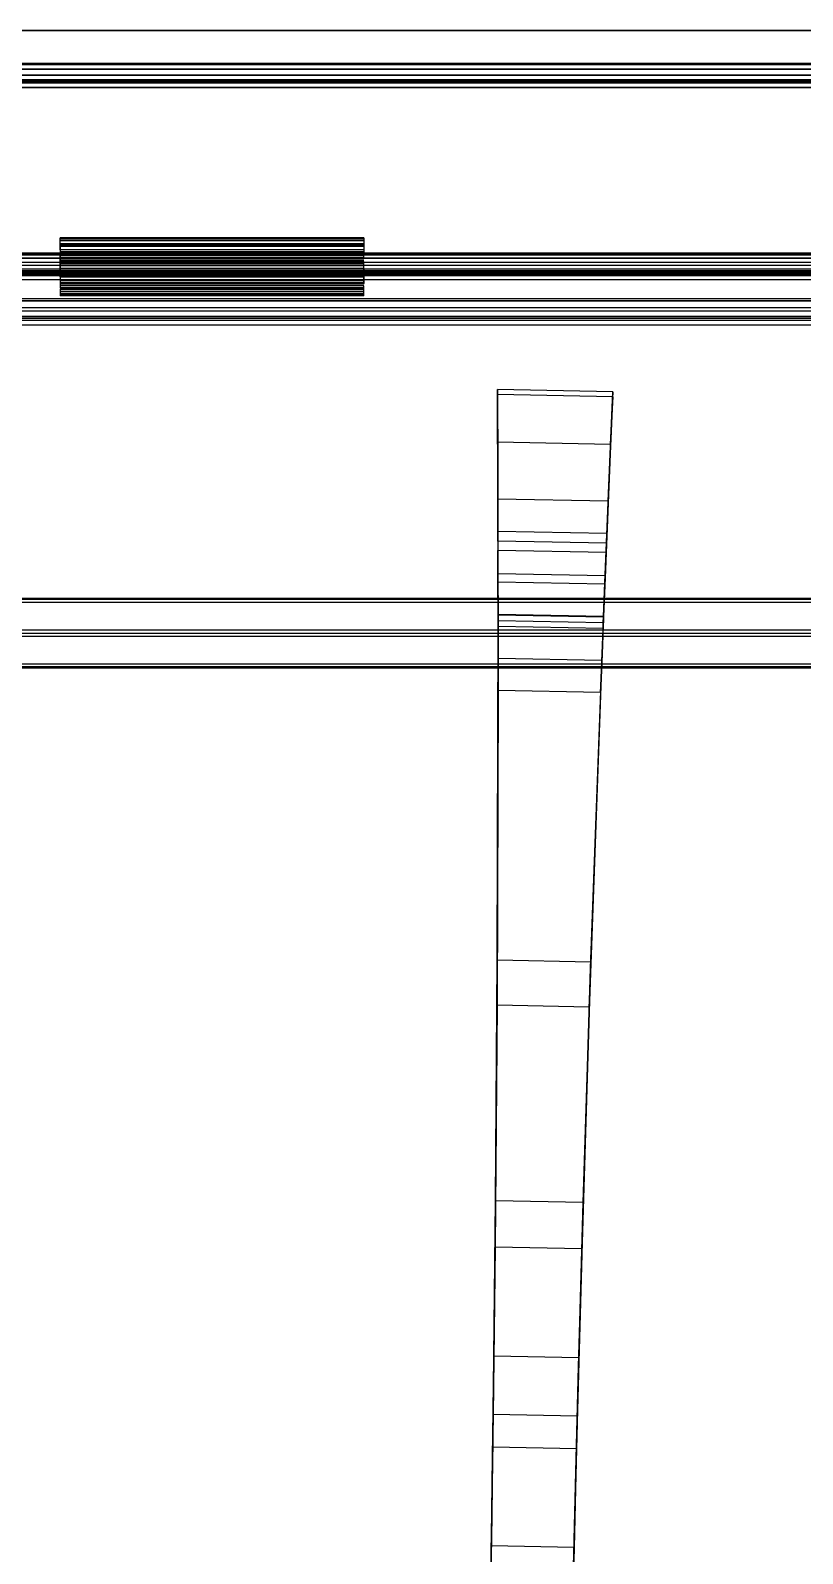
# Model space of a CAD drawing. Extents: x 11992 to 29481, y -6727 to 6811.
# Drawn here: x 15313.4 to 15440.5, y 970 to 1220.6 of the extents above; entities that cross this region are included whole.
import ezdxf

# ---------------------------------------------------------------- set-up
doc = ezdxf.new("R2010")
doc.units = 0
doc.header["$MEASUREMENT"] = 0
doc.layers.get('0').update_dxf_attribs({"color": 8, "linetype": 'CONTINUOUS'})

msp = doc.modelspace()

# ---------------------------------------------------------------- linework, layer by layer
for p, q in [((17199.6, 1220.6, -40.43), (14399.59, 1220.6, -40.43)), ((14399.59, 1220.6, 379.57), (17199.6, 1220.6, 379.57)), ((14424.68, 1215.23, -2439.68), (15685.58, 1215.23, -2439.68)), ((14424.68, 1215.23, -2405.56), (15685.58, 1215.23, -2405.56)), ((14424.68, 1215.23, -2403.32), (15685.58, 1215.23, -2403.32)), ((14424.68, 1215.23, -2369.43), (15685.58, 1215.23, -2369.43)), ((14424.68, 1214.98, -2440.43), (15685.58, 1214.98, -2440.43)), ((14424.68, 1214.98, -2404.81), (15685.58, 1214.98, -2404.81)), ((14424.68, 1214.98, -2404.07), (15685.58, 1214.98, -2404.07)), ((14424.68, 1214.98, -2368.68), (15685.58, 1214.98, -2368.68)), ((14424.68, 1214.23, -2368.43), (15685.58, 1214.23, -2368.43)), ((14424.68, 1214.23, -2404.32), (15685.58, 1214.23, -2404.32)), ((14424.68, 1214.23, -2404.56), (15685.58, 1214.23, -2404.56)), ((14424.68, 1214.23, -2440.68), (15685.58, 1214.23, -2440.68)), ((14424.69, 1215.23, -75.17), (15685.58, 1215.23, -75.17)), ((14424.69, 1215.23, -1412.1), (15685.58, 1215.23, -1412.1)), ((14424.69, 1215.23, -52.17), (15685.58, 1215.23, -52.17)), ((14424.69, 1215.23, -1389.1), (15685.58, 1215.23, -1389.1)), ((14424.69, 1214.98, -75.92), (15685.58, 1214.98, -75.92)), ((14424.69, 1214.98, -1412.85), (15685.58, 1214.98, -1412.85)), ((14424.69, 1214.98, -51.42), (15685.58, 1214.98, -51.42)), ((14424.69, 1214.98, -1388.35), (15685.58, 1214.98, -1388.35)), ((14424.69, 1214.23, -51.17), (15685.58, 1214.23, -51.17)), ((14424.69, 1214.23, -1388.1), (15685.58, 1214.23, -1388.1)), ((15685.58, 1214.23, -76.17), (14424.69, 1214.23, -76.17)), ((15685.58, 1214.23, -1413.1), (14424.69, 1214.23, -1413.1)), ((14424.69, 1213.23, -51.17), (15685.58, 1213.23, -51.17)), ((14424.69, 1213.23, -1388.1), (15685.58, 1213.23, -1388.1)), ((15685.58, 1213.23, -76.17), (14424.69, 1213.23, -76.17)), ((15685.58, 1213.23, -1413.1), (14424.69, 1213.23, -1413.1)), ((14425.68, 1213.23, -2440.68), (15684.58, 1213.23, -2440.68)), ((14425.68, 1213.23, -2368.43), (15684.58, 1213.23, -2368.43)), ((14425.68, 1213.23, -2404.56), (15684.58, 1213.23, -2404.56)), ((14425.68, 1213.23, -2404.32), (15684.58, 1213.23, -2404.32)), ((15685.58, 1212.48, -75.92), (14424.69, 1212.48, -75.92)), ((14424.69, 1212.48, -51.42), (15685.58, 1212.48, -51.42)), ((15685.58, 1212.48, -1412.85), (14424.69, 1212.48, -1412.85)), ((14424.69, 1212.48, -1388.35), (15685.58, 1212.48, -1388.35)), ((15685.58, 1212.23, -1389.6), (14424.69, 1212.23, -1389.6)), ((15685.58, 1212.23, -1411.6), (14424.69, 1212.23, -1411.6)), ((15685.58, 1212.23, -52.67), (14424.69, 1212.23, -52.67)), ((15685.58, 1212.23, -75.17), (14424.69, 1212.23, -75.17)), ((15685.58, 1212.23, -1412.1), (14424.69, 1212.23, -1412.1)), ((15685.58, 1212.23, -74.67), (14424.69, 1212.23, -74.67)), ((15685.58, 1212.23, -52.17), (14424.69, 1212.23, -52.17)), ((15685.58, 1212.23, -1389.1), (14424.69, 1212.23, -1389.1)), ((14424.69, 1211.98, -1412.35), (15685.58, 1211.98, -1412.35)), ((15685.58, 1211.98, -1388.85), (14424.69, 1211.98, -1388.85)), ((14424.69, 1211.98, -75.42), (15685.58, 1211.98, -75.42)), ((15685.58, 1211.98, -51.92), (14424.69, 1211.98, -51.92)), ((15685.58, 1211.23, -1388.6), (14424.69, 1211.23, -1388.6)), ((14424.69, 1211.23, -75.67), (15685.58, 1211.23, -75.67)), ((15685.58, 1211.23, -51.67), (14424.69, 1211.23, -51.67)), ((14424.69, 1211.23, -1412.6), (15685.58, 1211.23, -1412.6)), ((14427.18, 1212.48, -2368.68), (15683.08, 1212.48, -2368.68)), ((14427.18, 1212.48, -2440.43), (15683.08, 1212.48, -2440.43)), ((14427.18, 1212.48, -2404.81), (15683.08, 1212.48, -2404.81)), ((14427.18, 1212.48, -2404.07), (15683.08, 1212.48, -2404.07)), ((14427.68, 1212.23, -2369.43), (15682.58, 1212.23, -2369.43)), ((14427.68, 1212.23, -2402.82), (15682.58, 1212.23, -2402.82)), ((14427.68, 1212.23, -2439.68), (15682.58, 1212.23, -2439.68)), ((14427.68, 1212.23, -2369.93), (15682.58, 1212.23, -2369.93)), ((14427.68, 1212.23, -2439.18), (15682.58, 1212.23, -2439.18)), ((14427.68, 1212.23, -2405.56), (15682.58, 1212.23, -2405.56)), ((14427.68, 1212.23, -2403.32), (15682.58, 1212.23, -2403.32)), ((14427.68, 1212.23, -2406.07), (15682.58, 1212.23, -2406.07)), ((14427.68, 1211.98, -2439.93), (15682.58, 1211.98, -2439.93)), ((14427.68, 1211.98, -2405.32), (15682.58, 1211.98, -2405.32)), ((14427.68, 1211.98, -2403.57), (15682.58, 1211.98, -2403.57)), ((14427.68, 1211.98, -2369.18), (15682.58, 1211.98, -2369.18)), ((14427.68, 1211.23, -2403.82), (15682.58, 1211.23, -2403.82)), ((14427.68, 1211.23, -2405.07), (15682.58, 1211.23, -2405.07)), ((14427.68, 1211.23, -2368.93), (15682.58, 1211.23, -2368.93)), ((14427.68, 1211.23, -2440.18), (15682.58, 1211.23, -2440.18)), ((15368.3, 1186.5, -2201.45), (15318.3, 1186.5, -2201.45)), ((15318.3, 1185.42, -2199.14), (15318.3, 1186.5, -2201.45)), ((15368.3, 1186.42, -2199.07), (15318.3, 1186.42, -2199.07)), ((15318.3, 1186.08, -2196.29), (15318.3, 1186.42, -2199.07)), ((15368.3, 1186.35, -2203.4), (15318.3, 1186.35, -2203.4)), ((15318.3, 1185.49, -2201.43), (15318.3, 1186.35, -2203.4)), ((15368.3, 1186.08, -2196.29), (15318.3, 1186.08, -2196.29)), ((15368.3, 1186, -2204.94), (15318.3, 1186, -2204.94)), ((15318.3, 1185.36, -2203.25), (15318.3, 1186, -2204.94)), ((15368.3, 1185.49, -2201.43), (15318.3, 1185.49, -2201.43)), ((15368.3, 1185.45, -2193.14), (15318.3, 1185.45, -2193.14)), ((15318.3, 1184.49, -2189.66), (15318.3, 1185.45, -2193.14)), ((15368.3, 1185.42, -2199.14), (15318.3, 1185.42, -2199.14)), ((15368.3, 1185.36, -2203.25), (15318.3, 1185.36, -2203.25)), ((15368.3, 1185.27, -2206.12), (15318.3, 1185.27, -2206.12)), ((15368.3, 1186.5, -2201.45), (15368.3, 1185.36, -2203.25)), ((15368.3, 1186.42, -2199.07), (15368.3, 1185.49, -2201.43)), ((15368.3, 1186.08, -2196.29), (15368.3, 1185.42, -2199.14)), ((15368.3, 1185.45, -2193.14), (15368.3, 1185.09, -2196.45)), ((15368.3, 1185.27, -2206.12), (15368.3, 1183.68, -2206.04)), ((15138.32, 1183.99, -2174.8), (15550.31, 1183.99, -2111.83)), ((15550.31, 1183.9, -2175.46), (15138.32, 1183.9, -2175.46)), ((15138.32, 1183.9, -2111.18), (15550.31, 1183.9, -2111.18)), ((15550.31, 1183.62, -2110.71), (15138.32, 1183.62, -2110.71)), ((15550.31, 1183.62, -2175.93), (15138.32, 1183.62, -2175.93)), ((15550.31, 1183.15, -2110.43), (15138.32, 1183.15, -2110.43)), ((15138.32, 1183.15, -2176.21), (15550.31, 1183.15, -2176.21)), ((15368.3, 1185.09, -2196.45), (15318.3, 1185.09, -2196.45)), ((15368.3, 1185.06, -2204.56), (15318.3, 1185.06, -2204.56)), ((15318.3, 1185.06, -2204.56), (15318.3, 1178.28, -2202.82)), ((15368.3, 1184.52, -2205.43), (15318.3, 1184.52, -2205.43)), ((15368.3, 1184.49, -2189.66), (15318.3, 1184.49, -2189.66)), ((15368.3, 1184.48, -2193.37), (15318.3, 1184.48, -2193.37)), ((15368.3, 1184.15, -2206.94), (15318.3, 1184.15, -2206.94)), ((15368.3, 1183.68, -2206.04), (15318.3, 1183.68, -2206.04)), ((15318.3, 1180.07, -2171.68), (15318.3, 1183.53, -2189.96)), ((15368.3, 1183.53, -2189.96), (15318.3, 1183.53, -2189.96)), ((15368.3, 1183.17, -2185.88), (15318.3, 1183.17, -2185.88)), ((15368.3, 1182.82, -2207.4), (15318.3, 1182.82, -2207.4)), ((15368.3, 1185.06, -2204.56), (15368.3, 1184.52, -2205.43)), ((15368.3, 1184.49, -2189.66), (15368.3, 1184.48, -2193.37)), ((15368.3, 1183.17, -2185.88), (15368.3, 1183.53, -2189.96)), ((15138.32, 1182.49, -2110.33), (15550.31, 1182.49, -2176.3)), ((15138.85, 1181.96, -2176.3), (15549.78, 1181.96, -2176.3)), ((15548.47, 1181.3, -2176.21), (15140.17, 1181.3, -2176.21)), ((15141.1, 1180.84, -2175.93), (15547.53, 1180.84, -2175.93)), ((15141.21, 1181, -2114.06), (15547.42, 1181, -2114.06)), ((15141.21, 1180.73, -2113.6), (15547.42, 1180.73, -2113.6)), ((15141.21, 1180.26, -2113.31), (15547.43, 1180.26, -2113.31)), ((15141.22, 1181.09, -2114.72), (15547.41, 1181.09, -2114.72)), ((15141.66, 1180.56, -2175.46), (15546.97, 1180.56, -2175.46)), ((15141.84, 1180.47, -2174.8), (15546.79, 1180.47, -2174.8)), ((15368.3, 1182.61, -2206.42), (15318.3, 1182.61, -2206.42)), ((15368.3, 1182.23, -2186.22), (15318.3, 1182.23, -2186.22)), ((15368.3, 1181.88, -2182.37), (15318.3, 1181.88, -2182.37)), ((15368.3, 1181.45, -2206.53), (15318.3, 1181.45, -2206.53)), ((15368.3, 1181.42, -2207.53), (15318.3, 1181.42, -2207.53)), ((15368.3, 1180.99, -2179.55), (15318.3, 1180.99, -2179.55)), ((15318.3, 1180.42, -2177.3), (15318.3, 1180.99, -2179.55)), ((15368.3, 1180.93, -2182.69), (15318.3, 1180.93, -2182.69)), ((15368.3, 1180.42, -2177.3), (15318.3, 1180.42, -2177.3)), ((15368.3, 1180.36, -2206.37), (15318.3, 1180.36, -2206.37)), ((15368.3, 1179.44, -2177.51), (15368.3, 1182.61, -2206.42)), ((15368.3, 1181.88, -2182.37), (15368.3, 1182.23, -2186.22)), ((15368.3, 1179.04, -2171.07), (15368.3, 1181.45, -2206.53)), ((15368.3, 1181.42, -2207.53), (15368.3, 1180.36, -2206.37)), ((15368.3, 1180.99, -2179.55), (15368.3, 1180.93, -2182.69)), ((15368.3, 1180.42, -2177.3), (15368.3, 1180.02, -2179.82)), ((15141.21, 1179.61, -2113.22), (15547.43, 1179.61, -2113.22)), ((15368.3, 1180.11, -2175.51), (15318.3, 1180.11, -2175.51)), ((15368.3, 1180.07, -2171.68), (15318.3, 1180.07, -2171.68)), ((15368.3, 1180.07, -2207.34), (15318.3, 1180.07, -2207.34)), ((15368.3, 1180.02, -2179.82), (15318.3, 1180.02, -2179.82)), ((15318.3, 1180.02, -2179.82), (15318.3, 1178.93, -2205.35)), ((15368.3, 1180, -2172.82), (15318.3, 1180, -2172.82)), ((15368.3, 1179.99, -2174.05), (15318.3, 1179.99, -2174.05)), ((15368.3, 1179.49, -2205.97), (15318.3, 1179.49, -2205.97)), ((15368.3, 1179.44, -2177.51), (15318.3, 1179.44, -2177.51)), ((15368.3, 1179.11, -2175.63), (15318.3, 1179.11, -2175.63)), ((15368.3, 1179.07, -2171.61), (15318.3, 1179.07, -2171.61)), ((15368.3, 1179.04, -2171.07), (15318.3, 1179.04, -2171.07)), ((15368.3, 1179, -2172.79), (15318.3, 1179, -2172.79)), ((15368.3, 1178.99, -2174.09), (15318.3, 1178.99, -2174.09)), ((15368.3, 1178.93, -2205.35), (15318.3, 1178.93, -2205.35)), ((15368.3, 1178.88, -2206.79), (15318.3, 1178.88, -2206.79)), ((15368.3, 1178.56, -2204.33), (15318.3, 1178.56, -2204.33)), ((15368.3, 1178.28, -2202.82), (15318.3, 1178.28, -2202.82)), ((15368.3, 1178.08, -2200.95), (15318.3, 1178.08, -2200.95)), ((15318.3, 1178.08, -2200.95), (15318.3, 1176.97, -2198.85)), ((15368.3, 1178.06, -2205.87), (15318.3, 1178.06, -2205.87)), ((15318.3, 1178.06, -2205.87), (15318.3, 1178.04, -2171.02)), ((15368.3, 1178.04, -2171.02), (15318.3, 1178.04, -2171.02)), ((15368.3, 1178.01, -2191.65), (15318.3, 1178.01, -2191.65)), ((15368.3, 1177.97, -2198.82), (15318.3, 1177.97, -2198.82)), ((15318.3, 1177.97, -2198.82), (15318.3, 1176.93, -2196.5)), ((15368.3, 1177.95, -2194.08), (15318.3, 1177.95, -2194.08)), ((15318.3, 1177.95, -2194.08), (15318.3, 1177.01, -2191.61)), ((15368.3, 1177.93, -2196.5), (15318.3, 1177.93, -2196.5)), ((15318.3, 1177.93, -2196.5), (15318.3, 1176.95, -2194.06)), ((15368.3, 1180.07, -2207.34), (15368.3, 1179.49, -2205.97)), ((15368.3, 1180, -2172.82), (15368.3, 1178.99, -2174.09)), ((15368.3, 1179.07, -2171.61), (15368.3, 1179.11, -2175.63)), ((15368.3, 1178.88, -2206.79), (15368.3, 1178.93, -2205.35)), ((15368.3, 1178.06, -2205.87), (15368.3, 1178.56, -2204.33)), ((15368.3, 1177.6, -2204.59), (15368.3, 1178.28, -2202.82)), ((15368.3, 1177.29, -2202.96), (15368.3, 1178.08, -2200.95)), ((15368.3, 1176.95, -2194.06), (15368.3, 1178.01, -2191.65)), ((15368.3, 1177.09, -2201.03), (15368.3, 1177.97, -2198.82)), ((15368.3, 1176.93, -2196.5), (15368.3, 1177.95, -2194.08)), ((15368.3, 1176.97, -2198.85), (15368.3, 1177.93, -2196.5)), ((15145.82, 1176.49, -2366.98), (15542.81, 1176.49, -2124.43)), ((15542.81, 1176.12, -2368.11), (15145.82, 1176.12, -2368.11)), ((15145.82, 1176.12, -2123.31), (15542.81, 1176.12, -2123.31)), ((15368.3, 1177.6, -2204.59), (15318.3, 1177.6, -2204.59)), ((15368.3, 1177.29, -2202.96), (15318.3, 1177.29, -2202.96)), ((15368.3, 1177.09, -2201.03), (15318.3, 1177.09, -2201.03)), ((15368.3, 1177.01, -2191.61), (15318.3, 1177.01, -2191.61)), ((15368.3, 1176.97, -2198.85), (15318.3, 1176.97, -2198.85)), ((15368.3, 1176.95, -2194.06), (15318.3, 1176.95, -2194.06)), ((15368.3, 1176.93, -2196.5), (15318.3, 1176.93, -2196.5)), ((15544.31, 1174.99, -2124.43), (15144.32, 1174.99, -2124.43)), ((15544.31, 1174.99, -2124.43), (15144.32, 1174.99, -2124.43)), ((15146.35, 1174.46, -2122.93), (15542.28, 1174.46, -2122.93)), ((15148.6, 1173.33, -2123.31), (15540.03, 1173.33, -2123.31)), ((15148.71, 1173.6, -2364.1), (15539.92, 1173.6, -2364.1)), ((15539.93, 1173.23, -2365.22), (15148.71, 1173.23, -2365.22)), ((15149.35, 1172.96, -2124.43), (15539.28, 1172.96, -2124.43)), ((15539.93, 1172.11, -2365.6), (15148.71, 1172.11, -2365.6)), ((15390.26, 1161.51, -356.19), (15390.27, 1158.75, -344.02)), ((15390.26, 1160.69, -343.55), (15390.26, 1161.51, -356.19)), ((15390.32, 1143.5, -345.87), (15390.26, 1161.51, -356.19)), ((15409.25, 1161.14, -356.19), (15390.26, 1161.51, -356.19)), ((15390.26, 1160.69, -343.55), (15390.27, 1158.75, -344.02)), ((15390.29, 1152.85, -328.83), (15390.26, 1160.69, -343.55)), ((15409.22, 1160.32, -343.55), (15390.26, 1160.69, -343.55)), ((15408.48, 1143.15, -345.87), (15409.25, 1161.14, -356.19)), ((15408.88, 1152.49, -328.83), (15409.22, 1160.32, -343.55)), ((15409.22, 1160.32, -343.55), (15409.13, 1158.38, -344.02)), ((15409.25, 1161.14, -356.19), (15409.16, 1158.95, -352.81)), ((15409.22, 1160.32, -343.55), (15409.25, 1161.14, -356.19)), ((15390.27, 1159.32, -352.81), (15390.32, 1144.54, -344.34)), ((15390.27, 1158.75, -344.02), (15390.3, 1151.31, -330.04)), ((15409.16, 1158.95, -352.81), (15408.53, 1144.19, -344.34)), ((15409.13, 1158.38, -344.02), (15408.81, 1150.95, -330.04)), ((15409.13, 1158.38, -344.02), (15409.16, 1158.95, -352.81)), ((15390.29, 1152.85, -328.83), (15390.3, 1151.31, -330.04)), ((15390.29, 1152.85, -328.83), (15390.34, 1138.17, -319.3)), ((15408.88, 1152.49, -328.83), (15390.29, 1152.85, -328.83)), ((15390.32, 1144.54, -344.34), (15390.3, 1151.31, -330.04)), ((15390.34, 1136.65, -320.52), (15390.3, 1151.31, -330.04)), ((15408.2, 1136.3, -320.52), (15408.81, 1150.95, -330.04)), ((15408.88, 1152.49, -328.83), (15408.26, 1137.82, -319.3)), ((15408.53, 1144.19, -344.34), (15408.81, 1150.95, -330.04)), ((15408.88, 1152.49, -328.83), (15408.81, 1150.95, -330.04)), ((15390.32, 1143.5, -345.87), (15390.32, 1144.54, -344.34)), ((15390.32, 1144.54, -344.34), (15390.35, 1130.9, -336.52)), ((15390.32, 1143.5, -345.87), (15390.35, 1129.85, -338.05)), ((15408.48, 1143.15, -345.87), (15390.32, 1143.5, -345.87)), ((15408.48, 1143.15, -345.87), (15407.92, 1129.51, -338.05)), ((15408.53, 1144.19, -344.34), (15407.97, 1130.55, -336.52)), ((15408.48, 1143.15, -345.87), (15408.53, 1144.19, -344.34)), ((15390.34, 1136.65, -320.52), (15390.34, 1138.17, -319.3)), ((15390.34, 1136.57, -318.27), (15390.34, 1138.17, -319.3)), ((15408.26, 1137.82, -319.3), (15390.34, 1138.17, -319.3)), ((15408.2, 1136.3, -320.52), (15408.26, 1137.82, -319.3)), ((15408.2, 1136.22, -318.27), (15408.26, 1137.82, -319.3)), ((15390.34, 1136.65, -320.52), (15390.34, 1135.04, -319.4)), ((15390.34, 1136.57, -318.27), (15390.34, 1135.04, -319.4)), ((15408.2, 1136.22, -318.27), (15390.34, 1136.57, -318.27)), ((15407.97, 1130.55, -336.52), (15408.2, 1136.3, -320.52)), ((15407.99, 1131.11, -324.37), (15408.2, 1136.3, -320.52)), ((15408.2, 1136.3, -320.52), (15408.13, 1134.69, -319.4)), ((15408.2, 1136.22, -318.27), (15408.13, 1134.69, -319.4)), ((15390.35, 1131.21, -322.23), (15390.34, 1135.04, -319.4)), ((15408.13, 1134.69, -319.4), (15390.34, 1135.04, -319.4)), ((15407.98, 1130.87, -322.23), (15408.13, 1134.69, -319.4)), ((15390.35, 1131.21, -322.23), (15390.35, 1131.45, -324.37)), ((15390.36, 1122.43, -320.11), (15390.35, 1131.45, -324.37)), ((15390.35, 1130.9, -336.52), (15390.35, 1131.45, -324.37)), ((15390.36, 1124.5, -332.86), (15390.35, 1131.45, -324.37)), ((15390.36, 1124.41, -319.02), (15390.35, 1131.21, -322.23)), ((15407.98, 1130.87, -322.23), (15390.35, 1131.21, -322.23)), ((15390.35, 1129.85, -338.05), (15390.35, 1130.9, -336.52)), ((15390.35, 1130.9, -336.52), (15390.36, 1124.5, -332.86)), ((15407.63, 1122.1, -320.11), (15407.99, 1131.11, -324.37)), ((15407.71, 1124.16, -332.86), (15407.99, 1131.11, -324.37)), ((15407.71, 1124.08, -319.02), (15407.98, 1130.87, -322.23)), ((15407.97, 1130.55, -336.52), (15407.71, 1124.16, -332.86)), ((15407.92, 1129.51, -338.05), (15407.97, 1130.55, -336.52)), ((15407.98, 1130.87, -322.23), (15407.99, 1131.11, -324.37)), ((15390.35, 1129.85, -338.05), (15390.36, 1123.45, -334.38)), ((15407.92, 1129.51, -338.05), (15390.35, 1129.85, -338.05)), ((15407.92, 1129.51, -338.05), (15407.67, 1123.12, -334.38)), ((15683.13, 1127.13, -76.39), (14422.24, 1127.13, -76.39)), ((14422.24, 1127.01, -77.04), (15683.13, 1127.01, -77.04)), ((15683.13, 1126.51, -76.17), (14422.24, 1126.51, -76.17)), ((15685.62, 1127.13, -1413.11), (14424.73, 1127.13, -1413.11)), ((14424.73, 1127.01, -1413.76), (15685.62, 1127.01, -1413.76)), ((15685.62, 1126.51, -1412.89), (14424.73, 1126.51, -1412.89)), ((15390.36, 1123.45, -334.38), (15390.36, 1124.5, -332.86)), ((15390.36, 1124.5, -332.86), (15390.36, 1118.33, -329.32)), ((15390.36, 1124.5, -311.66), (15390.36, 1122.54, -310.68)), ((15390.36, 1124.41, -319.02), (15390.36, 1124.5, -311.66)), ((15407.71, 1124.16, -311.66), (15390.36, 1124.5, -311.66)), ((15390.36, 1122.52, -312.72), (15390.36, 1124.48, -313.59)), ((15407.71, 1124.14, -313.59), (15390.36, 1124.48, -313.59)), ((15390.36, 1124.41, -319.02), (15390.36, 1122.43, -320.11)), ((15407.71, 1124.08, -319.02), (15390.36, 1124.41, -319.02)), ((15390.36, 1123.45, -334.38), (15390.36, 1117.29, -330.85)), ((15407.67, 1123.12, -334.38), (15390.36, 1123.45, -334.38)), ((15407.67, 1123.12, -334.38), (15407.43, 1116.95, -330.85)), ((15407.71, 1124.16, -332.86), (15407.47, 1118, -329.32)), ((15407.71, 1124.16, -311.66), (15407.63, 1122.2, -310.68)), ((15407.63, 1122.18, -312.72), (15407.71, 1124.14, -313.59)), ((15407.71, 1124.08, -319.02), (15407.63, 1122.1, -320.11)), ((15407.67, 1123.12, -334.38), (15407.71, 1124.16, -332.86)), ((15407.71, 1124.16, -311.66), (15407.71, 1124.14, -313.59)), ((15407.71, 1124.08, -319.02), (15407.71, 1124.14, -313.59)), ((15683.13, 1121.95, -85.8), (14422.24, 1121.94, -85.8)), ((14422.24, 1121.44, -86.24), (15683.13, 1121.45, -86.24)), ((14422.24, 1120.94, -85.8), (15683.13, 1120.95, -85.8)), ((15685.62, 1121.95, -1422.53), (14424.73, 1121.94, -1422.53)), ((14424.73, 1121.44, -1422.96), (15685.62, 1121.45, -1422.96)), ((14424.73, 1120.94, -1422.53), (15685.62, 1120.95, -1422.53)), ((15390.23, 1067.62, -283.17), (15390.36, 1122.54, -310.68)), ((15390.23, 1066.64, -284.73), (15390.36, 1122.52, -312.72)), ((15390.36, 1122.52, -312.72), (15390.36, 1122.54, -310.68)), ((15407.63, 1122.2, -310.68), (15390.36, 1122.54, -310.68)), ((15390.36, 1122.52, -312.72), (15390.36, 1122.43, -320.11)), ((15390.36, 1113.04, -326.29), (15390.36, 1122.52, -312.72)), ((15390.36, 1118.33, -329.32), (15390.36, 1122.43, -320.11)), ((15405.59, 1066.35, -284.73), (15407.63, 1122.18, -312.72)), ((15405.62, 1067.32, -283.17), (15407.63, 1122.2, -310.68)), ((15407.26, 1112.71, -326.29), (15407.63, 1122.18, -312.72)), ((15407.47, 1118, -329.32), (15407.63, 1122.1, -320.11)), ((15407.63, 1122.18, -312.72), (15407.63, 1122.2, -310.68)), ((15407.63, 1122.18, -312.72), (15407.63, 1122.1, -320.11)), ((15390.36, 1117.29, -330.85), (15390.36, 1118.33, -329.32)), ((15390.36, 1118.33, -329.32), (15390.36, 1113.04, -326.29)), ((15407.47, 1118, -329.32), (15407.26, 1112.71, -326.29)), ((15407.43, 1116.95, -330.85), (15407.47, 1118, -329.32)), ((14422.24, 1116.38, -76.17), (15683.13, 1116.38, -76.17)), ((15683.13, 1115.88, -77.04), (14422.24, 1115.88, -77.04)), ((14422.24, 1115.76, -76.39), (15683.13, 1115.76, -76.39)), ((14424.73, 1116.38, -1412.89), (15685.62, 1116.38, -1412.89)), ((15685.62, 1115.88, -1413.76), (14424.73, 1115.88, -1413.76)), ((14424.73, 1115.76, -1413.11), (15685.62, 1115.76, -1413.11)), ((15390.36, 1117.29, -330.85), (15390.36, 1112, -327.82)), ((15407.43, 1116.95, -330.85), (15390.36, 1117.29, -330.85)), ((15407.43, 1116.95, -330.85), (15407.22, 1111.67, -327.82)), ((15390.36, 1113.04, -326.29), (15390.2, 1061.26, -296.61)), ((15390.36, 1112, -327.82), (15390.36, 1113.04, -326.29)), ((15407.26, 1112.71, -326.29), (15405.41, 1060.96, -296.61)), ((15407.22, 1111.67, -327.82), (15407.26, 1112.71, -326.29)), ((15390.36, 1112, -327.82), (15390.19, 1060.22, -298.14)), ((15407.22, 1111.67, -327.82), (15390.36, 1112, -327.82)), ((15407.22, 1111.67, -327.82), (15405.37, 1059.92, -298.14)), ((15389.95, 1028.05, -261.66), (15390.23, 1067.62, -283.17)), ((15390.23, 1067.62, -283.17), (15390.23, 1066.64, -284.73)), ((15405.62, 1067.32, -283.17), (15390.23, 1067.62, -283.17)), ((15389.94, 1026.95, -263.15), (15390.23, 1066.64, -284.73)), ((15390.2, 1061.26, -296.61), (15390.23, 1066.64, -284.73)), ((15404.34, 1026.67, -263.15), (15405.59, 1066.35, -284.73)), ((15404.37, 1027.77, -261.66), (15405.62, 1067.32, -283.17)), ((15405.41, 1060.96, -296.61), (15405.59, 1066.35, -284.73)), ((15405.62, 1067.32, -283.17), (15405.59, 1066.35, -284.73)), ((15390.19, 1060.22, -298.14), (15389.87, 1020.44, -275.34)), ((15390.2, 1061.26, -296.61), (15389.88, 1021.48, -273.81)), ((15390.19, 1060.22, -298.14), (15390.2, 1061.26, -296.61)), ((15405.37, 1059.92, -298.14), (15390.19, 1060.22, -298.14)), ((15405.41, 1060.96, -296.61), (15404.18, 1021.21, -273.81)), ((15405.37, 1059.92, -298.14), (15405.41, 1060.96, -296.61)), ((15405.37, 1059.92, -298.14), (15404.15, 1020.16, -275.34)), ((15389.68, 1002.5, -243.54), (15389.95, 1028.05, -261.66)), ((15389.95, 1028.05, -261.66), (15389.94, 1026.95, -263.15)), ((15404.37, 1027.77, -261.66), (15389.95, 1028.05, -261.66)), ((15403.65, 1002.23, -243.54), (15404.37, 1027.77, -261.66)), ((15404.37, 1027.77, -261.66), (15404.34, 1026.67, -263.15)), ((15389.66, 1001.09, -244.82), (15389.94, 1026.95, -263.15)), ((15389.88, 1021.48, -273.81), (15389.94, 1026.95, -263.15)), ((15403.61, 1000.82, -244.82), (15404.34, 1026.67, -263.15)), ((15404.18, 1021.21, -273.81), (15404.34, 1026.67, -263.15)), ((15389.87, 1020.44, -275.34), (15389.55, 992.89, -259.55)), ((15389.88, 1021.48, -273.81), (15389.57, 993.94, -258.02)), ((15389.87, 1020.44, -275.34), (15389.88, 1021.48, -273.81)), ((15404.15, 1020.16, -275.34), (15389.87, 1020.44, -275.34)), ((15404.15, 1020.16, -275.34), (15403.39, 992.62, -259.55)), ((15404.18, 1021.21, -273.81), (15403.42, 993.67, -258.02)), ((15404.15, 1020.16, -275.34), (15404.18, 1021.21, -273.81)), ((15389.48, 987.54, -225.29), (15389.68, 1002.5, -243.54)), ((15389.68, 1002.5, -243.54), (15389.66, 1001.09, -244.82)), ((15403.65, 1002.23, -243.54), (15389.68, 1002.5, -243.54)), ((15389.46, 985.9, -226.3), (15389.66, 1001.09, -244.82)), ((15389.57, 993.94, -258.02), (15389.66, 1001.09, -244.82)), ((15403.21, 985.64, -226.3), (15403.61, 1000.82, -244.82)), ((15403.26, 987.27, -225.29), (15403.65, 1002.23, -243.54)), ((15403.42, 993.67, -258.02), (15403.61, 1000.82, -244.82)), ((15403.65, 1002.23, -243.54), (15403.61, 1000.82, -244.82)), ((15389.55, 992.89, -259.55), (15389.25, 971.27, -247.15)), ((15389.57, 993.94, -258.02), (15389.27, 972.32, -245.63)), ((15389.55, 992.89, -259.55), (15389.57, 993.94, -258.02)), ((15403.39, 992.62, -259.55), (15389.55, 992.89, -259.55)), ((15403.39, 992.62, -259.55), (15402.86, 971.01, -247.15)), ((15403.42, 993.67, -258.02), (15402.88, 972.05, -245.63)), ((15403.39, 992.62, -259.55), (15403.42, 993.67, -258.02)), ((15389.22, 969.61, -197.93), (15389.48, 987.54, -225.29)), ((15389.48, 987.54, -225.29), (15389.46, 985.9, -226.3)), ((15403.26, 987.27, -225.29), (15389.48, 987.54, -225.29)), ((15389.2, 968.1, -199.12), (15389.46, 985.9, -226.3)), ((15389.27, 972.32, -245.63), (15389.46, 985.9, -226.3)), ((15402.78, 967.84, -199.12), (15403.21, 985.64, -226.3)), ((15402.82, 969.35, -197.93), (15403.26, 987.27, -225.29)), ((15402.88, 972.05, -245.63), (15403.21, 985.64, -226.3)), ((15403.26, 987.27, -225.29), (15403.21, 985.64, -226.3)), ((15389.27, 972.32, -245.63), (15388.82, 945.68, -230.35)), ((15389.25, 971.27, -247.15), (15389.27, 972.32, -245.63)), ((15389.25, 971.27, -247.15), (15388.8, 944.63, -231.88)), ((15402.86, 971.01, -247.15), (15389.25, 971.27, -247.15)), ((15402.86, 971.01, -247.15), (15402.26, 944.37, -231.88)), ((15402.88, 972.05, -245.63), (15402.29, 945.42, -230.35)), ((15402.86, 971.01, -247.15), (15402.88, 972.05, -245.63))]:
    msp.add_line(p, q)

doc.saveas('drawing.dxf')
